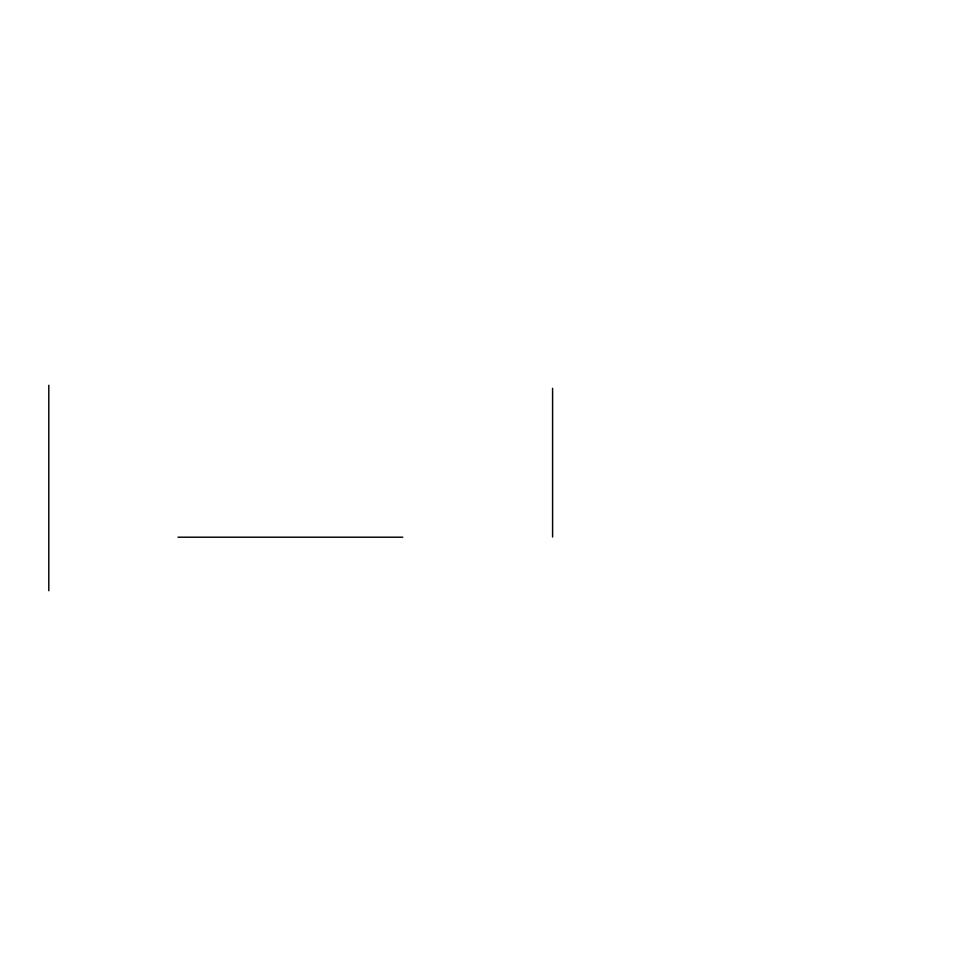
<?xml version="1.0" encoding="UTF-8"?>
<svg xmlns="http://www.w3.org/2000/svg" width="976" height="976" viewBox="0 0 976 976"><rect width="100%" height="100%" fill="white"/><g stroke="black" fill="none" stroke-linecap="round" stroke-linejoin="round"><path stroke-width="1.46" d="M177.986 537.203L402.746 537.203M552.587 388.338L552.587 536.983M48.8 385.276L48.8 590.724"/></g></svg>
